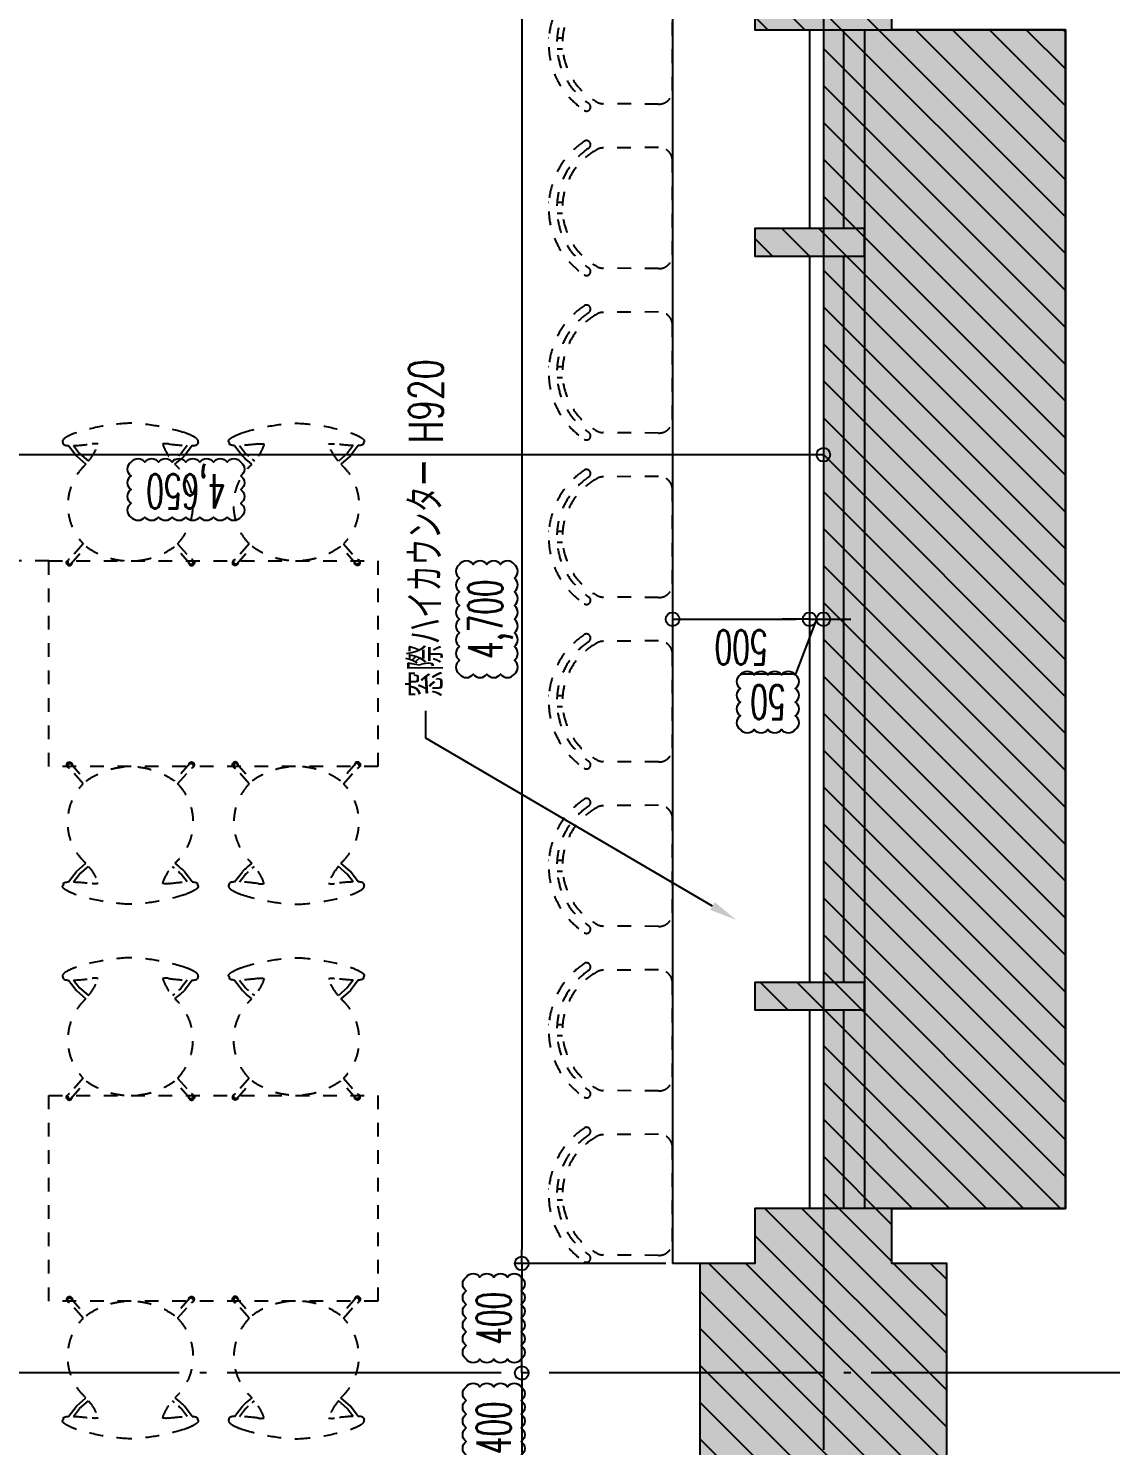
# Model space of a CAD drawing. Header units: millimetres. Extents: x -67913 to 128525, y -54442 to 63422.
# Drawn here: x 30100 to 34048, y 22385 to 27556 of the extents above; entities that cross this region are included whole.
import ezdxf
from ezdxf import colors
from ezdxf.entities.mleader import LeaderData, LeaderLine
from ezdxf.enums import TextEntityAlignment as Align
from ezdxf.math import Vec2, Vec3

# ---------------------------------------------------------------- set-up
doc = ezdxf.new("R2010")
doc.units = ezdxf.units.MM
doc.header["$LTSCALE"] = 500
doc.header["$PDMODE"] = 35
doc.linetypes.add('AXIS', pattern=[2.35, 2, -0.15, 0.05, -0.15])
doc.linetypes.add('DD3', pattern=[0.2, 0.1, -0.1])
doc.layers.get('0').update_dxf_attribs({"plot": 0})
for name, color, linetype in [('020KijnSn', 1, 'AXIS'), ('143Hatch8', 5, 'Continuous'), ('143Solid8', 253, 'Continuous'), ('153RcSee8', 2, 'Continuous'), ('220Kabe9', 7, 'Continuous'), ('230Kaik9', 7, 'Continuous'), ('270SiagSp', 8, 'Continuous'), ('292Kigo', 8, 'Continuous'), ('350Kigu', 4, 'Continuous'), ('360Kagu', 3, 'DD3'), ('373YukaSp', 8, 'Continuous'), ('390Kigo', 8, 'Continuous'), ('391kigoHor', 10, 'Continuous')]:
    doc.layers.add(name, color=color, linetype=linetype)
doc.layers.add('HOJO', color=211, linetype='Continuous', plot=False)
doc.styles.add('Annotative', font='simplex.shx', dxfattribs={"width": 0.7, "bigfont": 'extfont2.shx'})
doc.styles.add('Dim', font='simplex.shx', dxfattribs={"width": 0.6, "bigfont": 'extfont2.shx'})
doc.styles.get("Standard").update_dxf_attribs({"font": 'simplex.shx', "width": 0.7, "bigfont": 'extfont2.shx'})
doc.dimstyles.new('PRO1-50', dxfattribs={"dimscale": 50, "dimtxt": 2.5, "dimasz": 1, "dimexe": 0.5, "dimexo": 0.5, "dimgap": 0.8, "dimtad": 1, "dimdec": 3, "dimdsep": 46, "dimlunit": 6, "dimtxsty": 'Dim', "dimblk": 'ORIGIN', "dimcen": 0, "dimadec": 3, "dimazin": 2, "dimtfac": 1, "dimtdec": 3, "dimtix": 1, "dimtmove": 2, "dimatfit": 3, "dimldrblk": 'ORIGIN', "dimfxl": 0, "dimarcsym": 0})

# ---------------------------------------------------------------- blocks, each defined once
blk = doc.blocks.new('_Origin')
at = {"color": 0, "linetype": 'ByBlock', "lineweight": -2}
blk.add_line((0, 0), (-1, 0), dxfattribs=at)
blk.add_circle((0, 0), 0.5, dxfattribs=at)
blk = doc.blocks.new('*D396')
at = {"layer": '373YukaSp', "color": 0, "lineweight": -2, "transparency": 16777216}
for p, q in [((32900, 25400), (32850, 25400)), ((32975, 25400), (32898.3, 25200)), ((32950, 25400), (33000, 25400)), ((32950, 25400), (33000, 25400)), ((33050, 25400), (33100, 25400)), ((32898.3, 25200), (32696.9, 25200))]:
    blk.add_line(p, q, dxfattribs=at)
at = {"layer": 'Defpoints', "color": 0, "transparency": 16777216}
for p in [(32950, 25400), (33000, 25400), (33000, 25400)]:
    blk.add_point(p, dxfattribs=at)
at = {"layer": '373YukaSp', "color": 0, "lineweight": -2, "transparency": 16777216, "xscale": 50, "yscale": 50, "zscale": 50}
blk.add_blockref('_Origin', (32950, 25400), dxfattribs=at)
at = {"layer": '373YukaSp', "color": 0, "lineweight": -2, "transparency": 16777216, "xscale": 50, "yscale": 50, "zscale": 50, "rotation": 180}
blk.add_blockref('_Origin', (33000, 25400), dxfattribs=at)
at = {"layer": '373YukaSp', "color": 0, "transparency": 16777216, "insert": (32797.6, 25097.5), "char_height": 125, "attachment_point": 5, "rotation": 180, "style": 'Dim'}
blk.add_mtext('50', dxfattribs=at)
blk = doc.blocks.new('*D397')
at = {"layer": '373YukaSp', "color": 0, "lineweight": -2, "transparency": 16777216}
blk.add_line((32500, 25400), (32900, 25400), dxfattribs=at)
at = {"layer": 'Defpoints', "color": 0, "transparency": 16777216}
for p in [(32450, 25400), (32950, 25400), (32950, 25400)]:
    blk.add_point(p, dxfattribs=at)
at = {"layer": '373YukaSp', "color": 0, "lineweight": -2, "transparency": 16777216, "xscale": 50, "yscale": 50, "zscale": 50, "rotation": 180}
blk.add_blockref('_Origin', (32450, 25400), dxfattribs=at)
at = {"layer": '373YukaSp', "color": 0, "lineweight": -2, "transparency": 16777216, "xscale": 50, "yscale": 50, "zscale": 50}
blk.add_blockref('_Origin', (32950, 25400), dxfattribs=at)
at = {"layer": '373YukaSp', "color": 0, "transparency": 16777216, "insert": (32700, 25297.5), "char_height": 125, "attachment_point": 5, "rotation": 180, "style": 'Dim'}
blk.add_mtext('500', dxfattribs=at)
blk = doc.blocks.new('*D400')
at = {"layer": '270SiagSp', "color": 0, "lineweight": -2, "transparency": 16777216}
for p, q in [((32425, 23050), (31875, 23050)), ((31900, 22700), (31900, 23000))]:
    blk.add_line(p, q, dxfattribs=at)
at = {"layer": 'Defpoints', "color": 0, "transparency": 16777216}
for p in [(31900, 23050), (32450, 23050), (31900, 22650)]:
    blk.add_point(p, dxfattribs=at)
at = {"layer": '270SiagSp', "color": 0, "lineweight": -2, "transparency": 16777216, "xscale": 50, "yscale": 50, "zscale": 50}
for p, rotation in [((31900, 23050), 90), ((31900, 22650), 270)]:
    blk.add_blockref('_Origin', p, dxfattribs=dict(at, rotation=rotation))
at = {"layer": '270SiagSp', "color": 0, "transparency": 16777216, "insert": (31797.5, 22850), "char_height": 125, "attachment_point": 5, "rotation": 90, "style": 'Dim'}
blk.add_mtext('400', dxfattribs=at)
blk = doc.blocks.new('*D402')
at = {"layer": '270SiagSp', "color": 0, "lineweight": -2, "transparency": 16777216}
for p, q in [((32425, 27750), (31875, 27750)), ((31900, 27700), (31900, 23100)), ((32425, 23050), (31875, 23050))]:
    blk.add_line(p, q, dxfattribs=at)
at = {"layer": 'Defpoints', "color": 0, "transparency": 16777216}
for p in [(32450, 27750), (31900, 23050), (32450, 23050)]:
    blk.add_point(p, dxfattribs=at)
at = {"layer": '270SiagSp', "color": 0, "lineweight": -2, "transparency": 16777216, "xscale": 50, "yscale": 50, "zscale": 50}
for p, rotation in [((31900, 27750), 90), ((31900, 23050), 270)]:
    blk.add_blockref('_Origin', p, dxfattribs=dict(at, rotation=rotation))
at = {"layer": '270SiagSp', "color": 0, "transparency": 16777216, "insert": (31785.6, 25400), "char_height": 125, "attachment_point": 5, "rotation": 90, "style": 'Dim'}
blk.add_mtext('4,700', dxfattribs=at)
blk = doc.blocks.new('*D403')
at = {"layer": '270SiagSp', "color": 0, "lineweight": -2, "transparency": 16777216}
for p, q in [((31900, 22600), (31900, 22300)), ((32425, 22250), (31875, 22250))]:
    blk.add_line(p, q, dxfattribs=at)
at = {"layer": 'Defpoints', "color": 0, "transparency": 16777216}
for p in [(31900, 22650), (31900, 22250), (32450, 22250)]:
    blk.add_point(p, dxfattribs=at)
at = {"layer": '270SiagSp', "color": 0, "lineweight": -2, "transparency": 16777216, "xscale": 50, "yscale": 50, "zscale": 50}
for p, rotation in [((31900, 22650), 90.00000000000365), ((31900, 22250), 270.0000000000037)]:
    blk.add_blockref('_Origin', p, dxfattribs=dict(at, rotation=rotation))
at = {"layer": '270SiagSp', "color": 0, "transparency": 16777216, "insert": (31797.5, 22450), "char_height": 125, "attachment_point": 5, "rotation": 90, "style": 'Dim'}
blk.add_mtext('400', dxfattribs=at)
blk = doc.blocks.new('*D414')
at = {"layer": '270SiagSp', "color": 0, "lineweight": -2, "transparency": 16777216}
for p, q in [((28350, 26675), (28350, 25975)), ((32950, 26000), (28400, 26000))]:
    blk.add_line(p, q, dxfattribs=at)
at = {"layer": 'Defpoints', "color": 0, "transparency": 16777216}
for p in [(28350, 26700), (28350, 26000), (33000, 26000)]:
    blk.add_point(p, dxfattribs=at)
at = {"layer": '270SiagSp', "color": 0, "lineweight": -2, "transparency": 16777216, "xscale": 50, "yscale": 50, "zscale": 50, "rotation": 180}
blk.add_blockref('_Origin', (28350, 26000), dxfattribs=at)
at = {"layer": '270SiagSp', "color": 0, "lineweight": -2, "transparency": 16777216, "xscale": 50, "yscale": 50, "zscale": 50}
blk.add_blockref('_Origin', (33000, 26000), dxfattribs=at)
at = {"layer": '270SiagSp', "color": 0, "transparency": 16777216, "insert": (30675, 25885.6), "char_height": 125, "attachment_point": 5, "rotation": 180, "style": 'Dim', "bg_fill": 3, "box_fill_scale": 1.1, "bg_fill_color": 256, "bg_fill_true_color": 13158600, "bg_fill_transparency": 0}
blk.add_mtext('4,650', dxfattribs=at)
blk = doc.blocks.new('O2スツール')
for p, q in [((122816.7, 47821.8), (122615.6, 47820.1)), ((122868.4, 47429.9), (122868.4, 47771.8)), ((122417.1, 47620.9), (122416.4, 47620.9)), ((122417.1, 47580.9), (122416.4, 47580.9)), ((122467.2, 47620.9), (122447.2, 47620.9)), ((122467.2, 47580.9), (122447.2, 47580.9)), ((122816.9, 47379.9), (122615.7, 47381.4))]:
    blk.add_line(p, q)
for centre, radius, start, end in [((122710, 47600.8), 293.6, 123.9398, 236.093), ((122554.4, 47832.1), 14.9, 303.9558, 123.9558), ((122710.5, 47600.8), 264.1, 124.0169, 236.0159), ((122710.1, 47600.8), 243.7, 119.0692, 240.9636), ((122616, 47770.1), 50, 90.4732, 119.0863), ((122818.4, 47771.8), 50, 0, 91.916), ((122818.4, 47429.9), 50, 268.084, 0), ((122554.6, 47369.5), 14.9, 236.077, 56.077), ((122616.1, 47431.4), 50, 240.9465, 269.5596)]:
    blk.add_arc(centre, radius, start, end)
blk = doc.blocks.new('Seven chair')
for p, q in [((89735.6, 45584.6), (89707, 45547.2)), ((89671.4, 45535), (89663.1, 45528)), ((89672.4, 45516.5), (89680.9, 45523.6)), ((89280.3, 45165), (89282.4, 45167)), ((89723.3, 45154.3), (89722, 45158.9)), ((89740.4, 45164.6), (89737.9, 45167))]:
    blk.add_line(p, q)
for points in [[(89265.5, 45590.2), (89263.1, 45598.4, -0.165331), (89262.3, 45601, -0.147173), (89266, 45607.9, -0.075168), (89276.3, 45615.4, -0.038243), (89307.5, 45629.9, -0.069162), (89509.5, 45666.3, -0.069162), (89711.6, 45629.9, -0.046265), (89743.4, 45615.4, -0.075168), (89753.7, 45607.9, -0.147173), (89757.5, 45601, -0.165331), (89756.7, 45598.4), (89754.3, 45590.2)], [(89265.5, 45590.2, 0.245243), (89269.5, 45586.8, 0.079392), (89284.2, 45584.6)], [(89392.4, 45590.1, 0.104662), (89370.4, 45590.7, -0.023965), (89302.9, 45584.5)], [(89356.7, 45528, 0.093732), (89392.4, 45590.1)], [(89627.4, 45590.1, -0.104662), (89649.4, 45590.7, 0.023965), (89716.9, 45584.5)], [(89663.1, 45528, -0.093732), (89627.4, 45590.1)], [(89754.3, 45590.2, -0.245243), (89750.2, 45586.8, -0.079392), (89735.6, 45584.6)], [(89347.4, 45516.5, 0.419714), (89337.6, 45226.6)], [(89672.4, 45516.5, -0.419714), (89682.2, 45226.6)], [(89672.4, 45516.5, -0.419714), (89682.2, 45226.6)], [(89337.6, 45226.6), (89281.6, 45162.7, 0.691911), (89292.8, 45153.1), (89348.5, 45216.6)], [(89348.5, 45216.6, 0.327555), (89671.3, 45216.6)], [(89682.3, 45226.6), (89738.2, 45162.7, -0.691911), (89727, 45153.1), (89671.3, 45216.6)]]:
    blk.add_lwpolyline(points, format="xyb")
for points in [[(89284.2, 45584.6), (89312.9, 45547), (89347.4, 45516.5)], [(89302.9, 45584.5), (89324.5, 45556.2), (89356.7, 45528)]]:
    blk.add_lwpolyline(points)
at = {"flags": 128}
for points in [[(89716.9, 45584.6), (89695.2, 45556.1), (89694, 45554.9), (89692.4, 45553.3), (89688.3, 45549.6), (89684.6, 45546.3), (89678.2, 45540.7), (89671.4, 45535)], [(89680.9, 45523.7), (89685.4, 45527.4), (89692.8, 45533.8), (89697.7, 45538.1), (89700.8, 45540.9), (89704.5, 45544.4), (89706.9, 45547)]]:
    blk.add_lwpolyline(points, dxfattribs=at)
blk.add_arc((89289.1, 45160), 7.91, 159.8592, 298.5783)
blk.add_open_spline([(89706.9, 45547), (89706.9, 45547.1), (89707, 45547.2), (89707, 45547.2)], degree=3)
for points, knots in [([(89280, 45150.1), (89279.5, 45150.6), (89278.8, 45151.3), (89278.1, 45152.5), (89277.5, 45153.7), (89277, 45155.3), (89276.8, 45157.3), (89277, 45159), (89277.3, 45160.3), (89277.7, 45161.5), (89278.5, 45163), (89279.5, 45164.3), (89280.2, 45164.9), (89280.3, 45165)], [-29.537207, -29.537207, -29.537207, -29.537207, -27.691134, -26.768079, -25.845043, -23.998934, -22.152853, -20.306837, -19.383801, -18.460765, -16.614657, -14.768596, -14.130852, -14.130852, -14.130852, -14.130852]), ([(89280, 45150.1), (89280.4, 45149.6), (89281.5, 45148.7), (89283, 45147.9), (89284.3, 45147.5), (89285.6, 45147.2), (89287.2, 45147), (89289.3, 45147.2), (89290.9, 45147.6), (89292.1, 45148.2), (89293.2, 45148.9), (89294.5, 45150), (89295.8, 45151.5), (89296.7, 45153), (89297.1, 45154), (89297.2, 45154.5), (89297.2, 45154.6), (89297.3, 45154.6), (89297.3, 45154.6), (89297.3, 45154.7), (89297.5, 45155.3), (89297.6, 45156), (89297.9, 45156.7)], [0, 0, 0, 0, 1.846066, 3.692142, 4.615173, 5.538231, 7.384304, 9.230343, 11.076424, 11.999466, 12.922528, 14.768603, 16.61465, 18.4607, 19.383724, 19.691399, 19.691399, 19.691399, 19.808128, 19.808128, 19.808128, 21.658095, 21.658095, 21.658095, 21.658095]), ([(89287.5, 45169.5), (89287.4, 45169.5), (89286.6, 45169.4), (89285.6, 45169.1), (89284.5, 45168.6), (89283.5, 45168), (89282.8, 45167.4), (89282.4, 45167)], [8.830967, 8.830967, 8.830967, 8.830967, 9.230427, 11.076524, 11.999549, 12.92258, 14.64656, 14.64656, 14.64656, 14.64656]), ([(89297.9, 45156.7), (89297.9, 45156.7), (89298, 45157), (89298.1, 45157.6), (89298.2, 45158.5), (89298.3, 45159.1), (89298.3, 45159.4)], [18.364246, 18.364246, 18.364246, 18.364246, 18.4607, 19.383724, 20.306785, 21.311945, 21.311945, 21.311945, 21.311945]), ([(89723.3, 45154.3), (89723.4, 45153.7), (89723.9, 45152.6), (89724.7, 45151.2), (89725.6, 45150.2), (89726.5, 45149.3), (89727.9, 45148.3), (89729.8, 45147.5), (89731.4, 45147.1), (89732.7, 45147), (89734.1, 45147), (89735.8, 45147.3), (89737.7, 45148), (89739.1, 45148.9), (89740.1, 45149.8), (89741.1, 45150.8), (89741.7, 45151.6), (89742, 45152.2)], [7.600125, 7.600125, 7.600125, 7.600125, 9.230333, 11.076383, 11.999404, 12.922454, 14.768536, 16.614624, 18.460687, 19.383701, 20.306746, 22.152823, 23.99889, 25.844966, 26.767996, 27.691049, 29.537129, 29.537129, 29.537129, 29.537129]), ([(89737.9, 45167), (89737.8, 45167.1), (89737.2, 45167.6), (89736.1, 45168.4), (89734.4, 45169.2), (89733.1, 45169.5), (89732.4, 45169.6), (89732.3, 45169.6)], [12.429733, 12.429733, 12.429733, 12.429733, 12.922514, 14.76853, 16.614589, 18.460692, 18.808728, 18.808728, 18.808728, 18.808728]), ([(89739.8, 45165.1), (89739.9, 45165), (89740.2, 45164.8), (89740.7, 45164.3), (89741.6, 45163.2), (89742.5, 45161.8), (89743.2, 45159.9), (89743.4, 45158.3), (89743.5, 45157), (89743.3, 45155.6), (89742.9, 45154), (89742.4, 45152.8), (89742, 45152.2)], [-13.127636, -13.127636, -13.127636, -13.127636, -12.922514, -11.999482, -11.076457, -9.230354, -7.384275, -5.53826, -4.615231, -3.692205, -1.846096, 0, 0, 0, 0])]:
    blk.add_open_spline(points, degree=3, knots=knots)
blk = doc.blocks.new('建具記号')
at = {"color": 0, "linetype": 'ByBlock', "lineweight": -2, "transparency": 16777216}
for p, q in [((-5.29, 1.5), (5.29, 1.5)), ((-5.29, -1.5), (5.29, -1.5))]:
    blk.add_line(p, q, dxfattribs=at)
at = {"color": 7, "linetype": 'ByBlock', "lineweight": -2, "transparency": 16777216}
blk.add_circle((0, 0), 5.5, dxfattribs=at)
at = {"color": 0, "linetype": 'ByBlock', "lineweight": -2, "transparency": 16777216, "width": 0.6}
for tag, height, p in [('建具寸法・高さH', 1.9, (0, 3.5)), ('建具番号', 2, (0, 0)), ('基準高さから建具下枠の上端までの高さ', 1.9, (0, -3.5)), ('特記事項（電気錠等）', 1.9, (0, -7))]:
    blk.add_attdef(tag, text='', height=height, dxfattribs=at).set_placement(p, align=Align.MIDDLE)

msp = doc.modelspace()

# ---------------------------------------------------------------- hatches: boundary and pattern name
at = {"layer": '143Hatch8', "linetype": 'Continuous'}
h = msp.add_hatch(dxfattribs=at)
h.set_pattern_fill('ANSI31', scale=30, angle=270)
h.paths.add_polyline_path([(33883, 22050), (33883, 17750), (33250.0001, 17750), (33250.0001, 17550), (33450, 17550), (33450, 16750), (33250, 16750), (33250, 16550), (33883, 16550), (33883, 15890.9267), (33150.0183, 15891.092), (33150, 15810), (33000, 15810), (33000, 16550), (32750, 16550), (32750, 16750), (32550, 16750), (32550, 17550), (32750, 17550), (32750, 17750), (33000, 17750), (33000, 18475), (32750, 18475), (32750, 18575), (33000, 18575), (33000, 21225), (32750, 21225), (32750, 21325), (33000, 21325), (33000, 22050), (32750, 22050), (32750, 22250), (32550, 22250), (32550, 23050), (32750, 23050), (32750, 23250), (33000, 23250), (33000, 23975), (32750, 23975), (32750, 24075), (33000, 24075), (33000, 26725), (32750, 26725), (32750, 26825), (33000, 26825), (33000, 27550), (32750, 27550), (32750, 27750), (32550, 27750), (32550, 27850), (32550, 28400), (27850, 28400), (27850, 27850), (27150, 27850), (27150, 28550), (33450, 28550), (33450, 27750), (33250, 27750), (33250, 27550), (33883, 27550), (33883, 23250), (33250, 23250), (33250, 23050), (33450, 23050), (33450, 22250), (33250, 22250), (33250, 22050)])
at = {"layer": '143Solid8'}
msp.add_hatch(color=254, dxfattribs=at).paths.add_polyline_path([(33150, 15810), (33150.0183, 15891.092), (33883, 15890.9266), (33883, 16550), (33250, 16550), (33250, 16750), (33450, 16750), (33450, 17550), (33250, 17550), (33250, 17750), (33883, 17749.9999), (33883, 22050), (33250, 22050), (33250, 22250), (33450, 22250), (33450, 23050), (33250, 23050), (33250, 23250), (33883, 23250), (33883, 27550), (33250, 27550), (33250, 27750), (33450, 27750), (33450, 28550), (27150, 28550), (27150, 27850), (27850, 27850), (27850, 28400), (32550, 28400), (32550, 27750), (32750, 27750), (32750, 27550), (33000, 27550), (33000, 26825), (32750, 26825), (32750, 26725), (33000, 26725), (33000, 24075), (32750, 24075), (32750, 23975), (33000, 23975), (33000, 23250), (32750, 23250), (32750, 23050), (32550, 23050), (32550, 22250), (32750, 22250), (32750, 22050), (33000, 22050), (33000, 21325), (32750, 21325), (32750, 21225), (33000, 21225), (33000, 18575), (32750, 18575), (32750, 18475), (33000, 18475), (33000, 17750), (32750, 17750), (32750, 17550), (32550, 17550), (32550, 16750), (32750, 16750), (32750, 16550), (33000, 16550), (33000, 15810)])

# ---------------------------------------------------------------- linework, layer by layer
at = {"layer": '020KijnSn'}
for p, q in [((33000, 37470), (33000, -23200)), ((37700, 22650), (-4700, 22650))]:
    msp.add_line(p, q, dxfattribs=at)
at = {"layer": '153RcSee8', "color": 4}
for p, q in [((33250, 27550), (33883, 27550)), ((33883, 27550), (33883, 23250)), ((33883, 23250), (33250, 23250))]:
    msp.add_line(p, q, dxfattribs=at)
at = {"layer": '220Kabe9'}
for p, q in [((32750, 27750), (32750, 27550)), ((33250, 27550), (33250, 27750)), ((32750, 27550), (33250, 27550)), ((32750, 23250), (32750, 23050)), ((33250, 23250), (32750, 23250)), ((33250, 23050), (33250, 23250)), ((32550, 23050), (32550, 22250)), ((32750, 23050), (32550, 23050)), ((33450, 23050), (33250, 23050)), ((33450, 22250), (33450, 23050))]:
    msp.add_line(p, q, dxfattribs=at)
at = {"layer": '230Kaik9', "color": 5}
for p, q in [((33000, 27550), (33000, 26825)), ((33150, 27550), (33150, 23250)), ((33000, 26725), (33000, 24075)), ((33000, 23975), (33000, 23250))]:
    msp.add_line(p, q, dxfattribs=at)
at = {"layer": '230Kaik9'}
for p, q in [((33075, 26825), (33075, 27550)), ((33075, 24075), (33075, 26725)), ((33075, 23250), (33075, 23975))]:
    msp.add_line(p, q, dxfattribs=at)
for points in [[(32750, 26725), (33150, 26725), (33150, 26825), (32750, 26825)], [(32750, 23975), (33150, 23975), (33150, 24075), (32750, 24075)]]:
    msp.add_lwpolyline(points, close=True, dxfattribs=at)
at = {"layer": '350Kigu'}
for p, q in [((32450, 27750), (32450, 23050)), ((32950, 27550), (32950, 26825)), ((32950, 26725), (32950, 24075)), ((32950, 23975), (32950, 23250)), ((32550, 23050), (32450, 23050))]:
    msp.add_line(p, q, dxfattribs=at)
at = {"layer": '360Kagu'}
msp.add_line((30175, 25612.5), (30025, 25612.5), dxfattribs=at)
for points in [[(30175, 24862.5), (30175, 25612.5), (31375, 25612.5), (31375, 24862.5)], [(30175, 22912.5), (30175, 23662.5), (31375, 23662.5), (31375, 22912.5)]]:
    msp.add_lwpolyline(points, close=True, dxfattribs=at)
at = {"layer": '391kigoHor'}
for points in [[(31872.7898, 25600, 0.52056705), (31822.7898, 25600, 0.52056705), (31772.7898, 25600, 0.52056705), (31722.7898, 25600, 0.52056705), (31672.7898, 25600, 0.52056705), (31672.7898, 25550, 0.52056705), (31672.7898, 25500, 0.52056705), (31672.7898, 25450, 0.52056705), (31672.7898, 25400, 0.52056705), (31672.7898, 25350, 0.52056705), (31672.7898, 25300, 0.52056705), (31672.7898, 25250, 0.52056705), (31672.7898, 25200, 0.52056705), (31722.7898, 25200, 0.52056705), (31772.7898, 25200, 0.52056705), (31822.7898, 25200, 0.52056705), (31872.7898, 25200, 0.52056705), (31872.7898, 25250, 0.52056705), (31872.7898, 25300, 0.52056705), (31872.7898, 25350, 0.52056705), (31872.7898, 25400, 0.52056705), (31872.7898, 25450, 0.52056705), (31872.7898, 25500, 0.52056705), (31872.7898, 25550, 0.52056705)], [(32897.579, 24997.5, -0.52056705), (32847.579, 24997.5, -0.52056705), (32797.579, 24997.5, -0.52056705), (32747.579, 24997.5, -0.52056705), (32697.579, 24997.5, -0.52056705), (32697.579, 25047.5, -0.52056705), (32697.579, 25097.5, -0.52056705), (32697.579, 25147.5, -0.52056705), (32697.579, 25197.5, -0.52056705), (32747.579, 25197.5, -0.52056705), (32797.579, 25197.5, -0.52056705), (32847.579, 25197.5, -0.52056705), (32897.579, 25197.5, -0.52056705), (32897.579, 25147.5, -0.52056705), (32897.579, 25097.5, -0.52056705), (32897.579, 25047.5, -0.52056705)], [(31897.5, 22700, -0.52056705), (31847.5, 22700, -0.52056705), (31797.5, 22700, -0.52056705), (31747.5, 22700, -0.52056705), (31697.5, 22700, -0.52056705), (31697.5, 22750, -0.52056705), (31697.5, 22800, -0.52056705), (31697.5, 22850, -0.52056705), (31697.5, 22900, -0.52056705), (31697.5, 22950, -0.52056705), (31697.5, 23000, -0.52056705), (31747.5, 23000, -0.52056705), (31797.5, 23000, -0.52056705), (31847.5, 23000, -0.52056705), (31897.5, 23000, -0.52056705), (31897.5, 22950, -0.52056705), (31897.5, 22900, -0.52056705), (31897.5, 22850, -0.52056705), (31897.5, 22800, -0.52056705), (31897.5, 22750, -0.52056705)], [(31897.5, 22300, -0.52056705), (31847.5, 22300, -0.52056705), (31797.5, 22300, -0.52056705), (31747.5, 22300, -0.52056705), (31697.5, 22300, -0.52056705), (31697.5, 22350, -0.52056705), (31697.5, 22400, -0.52056705), (31697.5, 22450, -0.52056705), (31697.5, 22500, -0.52056705), (31697.5, 22550, -0.52056705), (31697.5, 22600, -0.52056705), (31747.5, 22600, -0.52056705), (31797.5, 22600, -0.52056705), (31847.5, 22600, -0.52056705), (31897.5, 22600, -0.52056705), (31897.5, 22550, -0.52056705), (31897.5, 22500, -0.52056705), (31897.5, 22450, -0.52056705), (31897.5, 22400, -0.52056705), (31897.5, 22350, -0.52056705)]]:
    msp.add_lwpolyline(points, format="xyb", close=True, dxfattribs=at)
at = {"layer": 'HOJO'}
for points in [[(32750, 27750), (32750, 27550), (33000, 27550), (33000, 26825), (32750, 26825), (32750, 26725), (33000, 26725), (33000, 24075), (32750, 24075), (32750, 23975), (33000, 23975), (33000, 23250), (32750, 23250), (32750, 23050), (32550, 23050), (32550, 22250)], [(33450, 22250), (33450, 23050), (33250, 23050), (33250, 23250), (33883, 23250), (33883, 27550), (33250, 27550), (33250, 27750)]]:
    msp.add_lwpolyline(points, dxfattribs=at)

# ---------------------------------------------------------------- block references
at = {"layer": '360Kagu'}
for name, p in [('O2スツール', (-90418.4006, -20100.7156)), ('O2スツール', (-90418.4006, -22500.7156)), ('O2スツール', (-90418.4006, -23100.7156)), ('Seven chair', (-59037.6777, -21501.1566)), ('O2スツール', (-90418.4006, -23700.7156)), ('O2スツール', (-90418.4006, -24300.7156))]:
    msp.add_blockref(name, p, dxfattribs=at)
at = {"layer": '360Kagu', "xscale": -1, "rotation": 180}
for p in [(-59037.6777, 70026.1566), (-59037.6777, 68076.1566)]:
    msp.add_blockref('Seven chair', p, dxfattribs=at)
at = {"layer": '360Kagu', "rotation": 180}
for p in [(120587.6777, 70026.1566), (120587.6777, 68076.1566)]:
    msp.add_blockref('Seven chair', p, dxfattribs=at)
at = {"layer": '360Kagu', "xscale": -1}
msp.add_blockref('Seven chair', (120587.6777, -21501.1566), dxfattribs=at)

# ---------------------------------------------------------------- dimensions: what is measured, and where the dimension line sits
at = {"layer": '270SiagSp'}
for base, p1, p2, angle, picture, middle in [((31900, 23050), (32450, 27750), (32450, 23050), 270, '*D402', (31785.5952, 25400)), ((31900, 23050), (31900, 22650), (32450, 23050), 90, '*D400', (31797.5, 22850)), ((31900, 22250), (31900, 22650), (32450, 22250), 270, '*D403', (31797.5, 22450))]:
    dim = msp.add_linear_dim(base=base, p1=p1, p2=p2, angle=angle, dimstyle='PRO1-50', dxfattribs=at)
    dim.commit()
    dim.dimension.update_dxf_attribs({"geometry": picture, "text_midpoint": middle})
at = {"layer": '373YukaSp'}
dim = msp.add_linear_dim(base=(32950, 25400), p1=(32450, 25400), p2=(32950, 25400), dimstyle='PRO1-50', dxfattribs=at)
dim.commit()
dim.dimension.update_dxf_attribs({"geometry": '*D397', "text_midpoint": (32700, 25297.5)})
dim = msp.add_linear_dim(base=(33000, 25400), p1=(32950, 25400), p2=(33000, 25400), angle=180, dimstyle='PRO1-50', override={"dimtmove": 1}, dxfattribs=at)
dim.commit()
dim.dimension.update_dxf_attribs({"geometry": '*D396', "text_midpoint": (32858.2933, 25200), "dimtype": 160})

# ---------------------------------------------------------------- leaders
at = {"layer": '292Kigo'}
ml = msp.add_multileader_block('Standard', dxfattribs=at)
ml.set_content('建具記号', color=256, scale=50)
ml.set_attribute('建具寸法・高さH', '700+975', width=0)
ml.set_attribute('建具番号', '既開口', width=0)
ml.set_attribute('基準高さから建具下枠の上端までの高さ', '+750', width=0)
ml.set_attribute('特記事項（電気錠等）', '', width=0)
ml.set_leader_properties()
ml.build(insert=Vec2(0, 0))
ml.multileader.update_dxf_attribs({"has_dogleg": 0, "dogleg_length": 2, "arrow_head_size": 100, "block_connection_type": 1})
ctx = ml.context
ctx.base_point, ctx.char_height, ctx.arrow_head_size, ctx.landing_gap_size, ctx.plane_origin, ctx.plane_x_axis, ctx.plane_y_axis = Vec3(100259.6088, 23752.5009), 125, 100, 100, Vec3(99377.3762, 20237.077), Vec3(0, 1), Vec3(-1, 0)
ctx.attachment_type = 1
notes = []
notes.append((ctx, [(0, (0, 0, 0), (0, 0), (1, 0), 1, [])]))
ctx.block.insert, ctx.block.rotation = Vec3(100259.6088, 23752.5009), 1.570796327
at = {"layer": '390Kigo'}
ml = msp.add_multileader_mtext('Standard', dxfattribs=at)
ml.set_content('下膳口\\P▼', color=256, style='Annotative')
ml.set_leader_properties()
ml.build(insert=Vec2(0, 0))
ml.multileader.update_dxf_attribs({"dogleg_length": 2, "arrow_head_size": 100})
ctx = ml.context
ctx.base_point, ctx.char_height, ctx.arrow_head_size, ctx.landing_gap_size, ctx.plane_origin, ctx.plane_x_axis, ctx.plane_y_axis = Vec3(87325.5752, 23752.5), 125, 100, 50, Vec3(85752.0635, 29067.9322), Vec3(0, 1), Vec3(-1, 0)
ctx.text_align_type = 1
notes.append((ctx, [(0, (0, 0, 0), (0, 0), (1, 0), 1, [])]))
ctx.mtext.insert, ctx.mtext.text_direction, ctx.mtext.defined_height, ctx.mtext.alignment, ctx.mtext.line_spacing_factor, ctx.mtext.flow_direction = Vec3(87263.0752, 23945.4167), Vec3(0, 1), 55.8756, 2, 0.84, 5
ml = msp.add_multileader_mtext('Standard', dxfattribs=at)
ml.set_content('▲\\P下膳口', color=256, style='Annotative')
ml.set_leader_properties()
ml.build(insert=Vec2(0, 0))
ml.multileader.update_dxf_attribs({"dogleg_length": 2, "arrow_head_size": 100})
ctx = ml.context
ctx.base_point, ctx.char_height, ctx.arrow_head_size, ctx.landing_gap_size, ctx.plane_origin, ctx.plane_x_axis, ctx.plane_y_axis = Vec3(99652.0165, 23559.5842), 125, 100, 50, Vec3(98273.2511, 28875.0164), Vec3(0, 1), Vec3(-1, 0)
ctx.text_align_type = 1
notes.append((ctx, [(0, (0, 0, 0), (0, 0), (1, 0), 1, [])]))
ctx.mtext.insert, ctx.mtext.text_direction, ctx.mtext.defined_height, ctx.mtext.alignment, ctx.mtext.line_spacing_factor, ctx.mtext.flow_direction = Vec3(99589.5165, 23752.5009), Vec3(0, 1), 55.8756, 2, 0.72, 5
for ctx, leaders in notes:
    for number, flags, end, landing, length, lines in leaders:
        leader = LeaderData()
        leader.index, (leader.has_last_leader_line, leader.has_dogleg_vector, leader.attachment_direction) = number, flags
        leader.last_leader_point, leader.dogleg_vector, leader.dogleg_length = Vec3(end), Vec3(landing), length
        for number, points, colour, breaks in lines:
            line = LeaderLine()
            line.index, line.vertices, line.color, line.breaks = number, Vec3.list(points), colors.encode_raw_color(colour), breaks
            leader.lines.append(line)
        ctx.leaders.append(leader)

# ---------------------------------------------------------------- next in the draw order: dimensions: what is measured, and where the dimension line sits
at = {"layer": '270SiagSp'}
dim = msp.add_linear_dim(base=(28350, 26000), p1=(33000, 26000), p2=(28350, 26700), angle=180, dimstyle='PRO1-50', override={"dimtfill": 1}, dxfattribs=at)
dim.commit()
dim.dimension.update_dxf_attribs({"geometry": '*D414', "text_midpoint": (30675, 25885.5952)})

# ---------------------------------------------------------------- next in the draw order: linework, layer by layer
at = {"layer": '391kigoHor'}
msp.add_lwpolyline([(30875, 25972.7898, -0.52056705), (30875, 25922.7898, -0.52056705), (30875, 25872.7898, -0.52056705), (30875, 25822.7898, -0.52056705), (30875, 25772.7898, -0.52056705), (30825, 25772.7898, -0.52056705), (30775, 25772.7898, -0.52056705), (30725, 25772.7898, -0.52056705), (30675, 25772.7898, -0.52056705), (30625, 25772.7898, -0.52056705), (30575, 25772.7898, -0.52056705), (30525, 25772.7898, -0.52056705), (30475, 25772.7898, -0.52056705), (30475, 25822.7898, -0.52056705), (30475, 25872.7898, -0.52056705), (30475, 25922.7898, -0.52056705), (30475, 25972.7898, -0.52056705), (30525, 25972.7898, -0.52056705), (30575, 25972.7898, -0.52056705), (30625, 25972.7898, -0.52056705), (30675, 25972.7898, -0.52056705), (30725, 25972.7898, -0.52056705), (30775, 25972.7898, -0.52056705), (30825, 25972.7898, -0.52056705)], format="xyb", close=True, dxfattribs=at)

# ---------------------------------------------------------------- next in the draw order: block references
at = {"layer": '360Kagu'}
for name, p in [('O2スツール', (-90418.4006, -20700.7156)), ('O2スツール', (-90418.4006, -21300.7156)), ('Seven chair', (-59037.6777, -19551.1566)), ('O2スツール', (-90418.4006, -21900.7156))]:
    msp.add_blockref(name, p, dxfattribs=at)
at = {"layer": '360Kagu', "xscale": -1}
msp.add_blockref('Seven chair', (120587.6777, -19551.1566), dxfattribs=at)

# ---------------------------------------------------------------- next in the draw order: leaders
at = {"layer": '292Kigo'}
ml = msp.add_multileader_block('Standard', dxfattribs=at)
ml.set_content('建具記号', color=256, scale=50)
ml.set_attribute('建具寸法・高さH', '2,150', width=0)
ml.set_attribute('建具番号', '既ALD-1', width=0)
ml.set_attribute('基準高さから建具下枠の上端までの高さ', '±0', width=0)
ml.set_attribute('特記事項（電気錠等）', '', width=0)
ml.set_leader_properties()
ml.build(insert=Vec2(0, 0))
ml.multileader.update_dxf_attribs({"has_dogleg": 0, "dogleg_length": 2, "arrow_head_size": 100, "block_connection_type": 1})
ctx = ml.context
ctx.base_point, ctx.char_height, ctx.arrow_head_size, ctx.landing_gap_size, ctx.plane_origin, ctx.plane_x_axis, ctx.plane_y_axis = Vec3(84209.6088, 29625), 125, 100, 100, Vec3(84209.6088, 26375), Vec3(0, 1), Vec3(-1, 0)
ctx.attachment_type = 1
notes = []
notes.append((ctx, [(0, (0, 0, 0), (0, 0), (1, 0), 1, [])]))
ctx.block.insert, ctx.block.rotation = Vec3(84209.6088, 29625), 1.570796327
at = {"layer": '390Kigo'}
ml = msp.add_multileader_mtext('Standard', dxfattribs=at)
ml.set_content('窓際ハイカウンター H920', color=256, style='Annotative')
ml.set_leader_properties()
ml.build(insert=Vec2(0, 0))
ml.multileader.update_dxf_attribs({"dogleg_length": 2, "arrow_head_size": 100})
ctx = ml.context
ctx.base_point, ctx.char_height, ctx.arrow_head_size, ctx.landing_gap_size, ctx.plane_origin, ctx.plane_x_axis, ctx.plane_y_axis = Vec3(31550, 25065.8553), 125, 100, 50, Vec3(31125.1981, 19777.1298), Vec3(0, 1), Vec3(-1, 0)
notes.append((ctx, [(0, (1, 1, 0), (31550, 24965.8553), (0, 1), 100, [(0, [(32682.0219, 24303.0881)], 0, [])])]))
ctx.mtext.insert, ctx.mtext.text_direction, ctx.mtext.width, ctx.mtext.defined_height, ctx.mtext.flow_direction = Vec3(31487.5, 25115.8553), Vec3(0, 1), 1650.600283, 55.8756, 5
for ctx, leaders in notes:
    for number, flags, end, landing, length, lines in leaders:
        leader = LeaderData()
        leader.index, (leader.has_last_leader_line, leader.has_dogleg_vector, leader.attachment_direction) = number, flags
        leader.last_leader_point, leader.dogleg_vector, leader.dogleg_length = Vec3(end), Vec3(landing), length
        for number, points, colour, breaks in lines:
            line = LeaderLine()
            line.index, line.vertices, line.color, line.breaks = number, Vec3.list(points), colors.encode_raw_color(colour), breaks
            leader.lines.append(line)
        ctx.leaders.append(leader)

doc.saveas('drawing.dxf')
